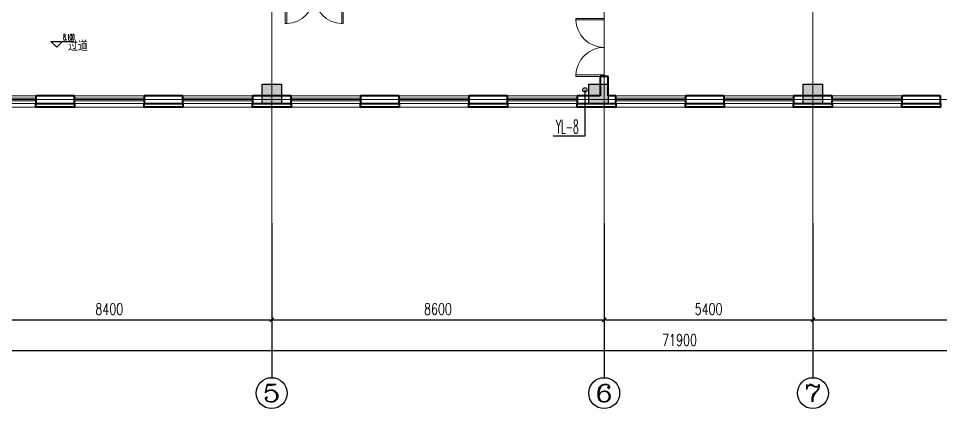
# Model space of a CAD drawing. Extents: x 1031190 to 1725648, y 733081 to 1571294.
# Drawn here: x 1312038 to 1335888, y 975139 to 985239 of the extents above; entities that cross this region are included whole.
import ezdxf
from ezdxf.enums import TextEntityAlignment as Align

# ---------------------------------------------------------------- set-up
doc = ezdxf.new("R2010")
doc.units = 0
doc.header["$LTSCALE"] = 1000
doc.header["$MEASUREMENT"] = 0
doc.linetypes.add('ACAD_ISO10W100', pattern=[18.5, 12, -3, 0.5, -3])
doc.linetypes.add('DOTE', pattern=[2.42, 2, -0.2, 0.02, -0.2])
for name, color, linetype in [('AXIS', 3, 'Continuous'), ('AXIS_TEXT', 4, 'Continuous'), ('C-AXIS(轴号)', 3, 'Continuous'), ('C-AXIS-T(字)', 7, 'Continuous'), ('DIM_ELEV', 3, 'Continuous'), ('DIM_雨水', 3, 'Continuous'), ('PUB_TEXT', 4, 'Continuous'), ('S-COLU-HATCH', 30, 'Continuous'), ('S-COLU-LINE1', 6, 'Continuous'), ('VPIPE-雨水', 4, 'Y')]:
    doc.layers.add(name, color=color, linetype=linetype)
for name, color, linetype, lineweight in [('DOTE', 19, 'DOTE', 9), ('WALL', 9, 'Continuous', 40), ('WINDOW', 8, 'Continuous', 15), ('平面-看线', 45, 'Continuous', 15)]:
    doc.layers.add(name, color=color, linetype=linetype, lineweight=lineweight)
doc.styles.add('_TCH_AXIS', font='COMPLEX', dxfattribs={"bigfont": 'GBCBIG'})
doc.styles.add('_TCH_DIM', font='SIMPLEX.shx', dxfattribs={"width": 0.6, "oblique": 10, "bigfont": 'hztxt.shx'})
doc.styles.add('_TCH_DIM_T3', font='SIMPLEX', dxfattribs={"width": 0.705882, "bigfont": 'GBCBIG'})
doc.styles.add('_TWT_SERIAL', font='simplex.shx', dxfattribs={"width": 0.6, "oblique": 10, "height": 3.5, "bigfont": 'aadri.shx'})
doc.styles.add('COMPLEX', font='COMPLEX')
doc.styles.get("Standard").update_dxf_attribs({"font": 'gbenor.shx', "bigfont": 'gbcbig.shx'})
doc.linetypes.add('Y', pattern='A,2,-0.2,["Y",Standard,S=0.4,R=0,X=-0.1,Y=-0.115],-0.35', length=2.55)
doc.dimstyles.new('_TCH_ARCH&&100', dxfattribs={"dimtxt": 297.5, "dimasz": 100, "dimexe": 250, "dimexo": 300, "dimgap": 126.25, "dimtad": 1, "dimdec": 0, "dimzin": 0, "dimdsep": 46, "dimtxsty": '_TCH_DIM_T3', "dimblk": 'ARCHTICK', "dimcen": 0.09, "dimclrt": 7, "dimazin": 2, "dimtfac": 1, "dimtdec": 0, "dimtix": 1, "dimtmove": 2, "dimatfit": 3, "dimfxl": 0, "dimtolj": 1, "dimtzin": 0, "dimarcsym": 0})

# ---------------------------------------------------------------- blocks, each defined once
blk = doc.blocks.new('rewerwer')
at = {"layer": 'S-COLU-HATCH'}
h = blk.add_hatch(color=8, dxfattribs=at)
h.dxf.hatch_style = 1
h.paths.add_polyline_path([(1318338, 1137956), (1318838, 1137956), (1318838, 1137456), (1318338, 1137456)])
h = blk.add_hatch(color=8, dxfattribs=at)
h.dxf.hatch_style = 1
h.paths.add_polyline_path([(1326788, 1137956), (1327288, 1137956), (1327288, 1137456), (1326788, 1137456)])
h = blk.add_hatch(color=8, dxfattribs=at)
h.dxf.hatch_style = 1
h.paths.add_polyline_path([(1332338, 1137956), (1332838, 1137956), (1332838, 1137456), (1332338, 1137456)])
at = {"layer": 'S-COLU-LINE1', "color": 8}
for points in [[(1318338, 1137956), (1318838, 1137956), (1318838, 1137456), (1318338, 1137456)], [(1326788, 1137956), (1327288, 1137956), (1327288, 1137456), (1326788, 1137456)], [(1332338, 1137956), (1332838, 1137956), (1332838, 1137456), (1332338, 1137456)]]:
    blk.add_lwpolyline(points, close=True, dxfattribs=at)
blk = doc.blocks.new('_ArchTick')
at = {"color": 0, "linetype": 'ByBlock', "const_width": 0.4}
blk.add_lwpolyline([(-0.5, -0.5), (0.5, 0.5)], dxfattribs=at)
blk = doc.blocks.new('*D185')
at = {"layer": 'AXIS', "color": 0, "lineweight": -2}
for p, q in [((1293188, 979639), (1293188, 976389)), ((1365088, 979639), (1365088, 976389)), ((1293188, 976639), (1365088, 976639))]:
    blk.add_line(p, q, dxfattribs=at)
at = {"layer": 'Defpoints', "color": 0}
for p in [(1293188, 979939), (1365088, 979939), (1365088, 976639)]:
    blk.add_point(p, dxfattribs=at)
at = {"layer": 'AXIS', "color": 0, "lineweight": -2, "xscale": 100, "yscale": 100, "zscale": 100, "rotation": 180}
blk.add_blockref('_ArchTick', (1293188, 976639), dxfattribs=at)
at = {"layer": 'AXIS', "color": 0, "lineweight": -2, "xscale": 100, "yscale": 100, "zscale": 100}
blk.add_blockref('_ArchTick', (1365088, 976639), dxfattribs=at)
at = {"layer": 'AXIS', "color": 7, "insert": (1329138, 976914), "char_height": 297.5, "attachment_point": 5, "style": '_TCH_DIM_T3'}
blk.add_mtext('\\A1;71900', dxfattribs=at)
blk = doc.blocks.new('*D189')
at = {"layer": 'AXIS', "color": 0, "lineweight": -2}
for p, q in [((1310188, 979639), (1310188, 977189)), ((1318588, 979639), (1318588, 977189)), ((1310188, 977439), (1318588, 977439))]:
    blk.add_line(p, q, dxfattribs=at)
at = {"layer": 'Defpoints', "color": 0}
for p in [(1310188, 979939), (1318588, 979939), (1318588, 977439)]:
    blk.add_point(p, dxfattribs=at)
at = {"layer": 'AXIS', "color": 0, "lineweight": -2, "xscale": 100, "yscale": 100, "zscale": 100, "rotation": 180}
blk.add_blockref('_ArchTick', (1310188, 977439), dxfattribs=at)
at = {"layer": 'AXIS', "color": 0, "lineweight": -2, "xscale": 100, "yscale": 100, "zscale": 100}
blk.add_blockref('_ArchTick', (1318588, 977439), dxfattribs=at)
at = {"layer": 'AXIS', "color": 7, "insert": (1314388, 977714), "char_height": 297.5, "attachment_point": 5, "style": '_TCH_DIM_T3'}
blk.add_mtext('\\A1;8400', dxfattribs=at)
blk = doc.blocks.new('*D190')
at = {"layer": 'AXIS', "color": 0, "lineweight": -2}
for p, q in [((1318588, 979639), (1318588, 977189)), ((1327188, 979639), (1327188, 977189)), ((1318588, 977439), (1327188, 977439))]:
    blk.add_line(p, q, dxfattribs=at)
at = {"layer": 'Defpoints', "color": 0}
for p in [(1318588, 979939), (1327188, 979939), (1327188, 977439)]:
    blk.add_point(p, dxfattribs=at)
at = {"layer": 'AXIS', "color": 0, "lineweight": -2, "xscale": 100, "yscale": 100, "zscale": 100, "rotation": 180}
blk.add_blockref('_ArchTick', (1318588, 977439), dxfattribs=at)
at = {"layer": 'AXIS', "color": 0, "lineweight": -2, "xscale": 100, "yscale": 100, "zscale": 100}
blk.add_blockref('_ArchTick', (1327188, 977439), dxfattribs=at)
at = {"layer": 'AXIS', "color": 7, "insert": (1322888, 977714), "char_height": 297.5, "attachment_point": 5, "style": '_TCH_DIM_T3'}
blk.add_mtext('\\A1;8600', dxfattribs=at)
blk = doc.blocks.new('*D191')
at = {"layer": 'AXIS', "color": 0, "lineweight": -2}
for p, q in [((1327188, 979639), (1327188, 977189)), ((1332588, 979639), (1332588, 977189)), ((1327188, 977439), (1332588, 977439))]:
    blk.add_line(p, q, dxfattribs=at)
at = {"layer": 'Defpoints', "color": 0}
for p in [(1327188, 979939), (1332588, 979939), (1332588, 977439)]:
    blk.add_point(p, dxfattribs=at)
at = {"layer": 'AXIS', "color": 0, "lineweight": -2, "xscale": 100, "yscale": 100, "zscale": 100, "rotation": 180}
blk.add_blockref('_ArchTick', (1327188, 977439), dxfattribs=at)
at = {"layer": 'AXIS', "color": 0, "lineweight": -2, "xscale": 100, "yscale": 100, "zscale": 100}
blk.add_blockref('_ArchTick', (1332588, 977439), dxfattribs=at)
at = {"layer": 'AXIS', "color": 7, "insert": (1329888, 977714), "char_height": 297.5, "attachment_point": 5, "style": '_TCH_DIM_T3'}
blk.add_mtext('\\A1;5400', dxfattribs=at)
blk = doc.blocks.new('*D192')
at = {"layer": 'AXIS', "color": 0, "lineweight": -2}
for p, q in [((1332588, 979639), (1332588, 977189)), ((1340388, 979639), (1340388, 977189)), ((1332588, 977439), (1340388, 977439))]:
    blk.add_line(p, q, dxfattribs=at)
at = {"layer": 'Defpoints', "color": 0}
for p in [(1332588, 979939), (1340388, 979939), (1340388, 977439)]:
    blk.add_point(p, dxfattribs=at)
at = {"layer": 'AXIS', "color": 0, "lineweight": -2, "xscale": 100, "yscale": 100, "zscale": 100, "rotation": 180}
blk.add_blockref('_ArchTick', (1332588, 977439), dxfattribs=at)
at = {"layer": 'AXIS', "color": 0, "lineweight": -2, "xscale": 100, "yscale": 100, "zscale": 100}
blk.add_blockref('_ArchTick', (1340388, 977439), dxfattribs=at)
at = {"layer": 'AXIS', "color": 7, "insert": (1336488, 977714), "char_height": 297.5, "attachment_point": 5, "style": '_TCH_DIM_T3'}
blk.add_mtext('\\A1;7800', dxfattribs=at)
blk = doc.blocks.new('$DorLib2D$00000002')
for p, q in [((-0.5, 0), (-0.5, 0.4875)), ((-0.475, 0.4875), (-0.5, 0.4875)), ((-0.475, 0), (-0.475, 0.4875)), ((0.475, 0), (0.475, 0.4875)), ((0.475, 0.4875), (0.5, 0.4875)), ((0.5, 0), (0.5, 0.4875)), ((-0.5, 0), (-0.475, 0)), ((0.5, 0), (0.475, 0))]:
    blk.add_line(p, q)
at = {"lineweight": 13}
for centre, start, end in [((-0.4875, 0), 0, 88.53072), ((0.4875, 0), 91.46928, 180)]:
    blk.add_arc(centre, 0.4875, start, end, dxfattribs=at)
blk = doc.blocks.new('$WINLIB2D$00000001')
at = {"color": 0}
for points in [[(-0.5, 0.5), (-0.5, -0.5)], [(-0.5, 0.5), (0.5, 0.5)], [(0.5, -0.5), (0.5, 0.5)], [(0.5, 0.167), (-0.5, 0.167)], [(0.5, -0.167), (-0.5, -0.167)], [(-0.5, -0.5), (0.5, -0.5)]]:
    blk.add_lwpolyline(points, dxfattribs=at)
blk = doc.blocks.new('_AXISO')
blk.add_circle((0, 0), 0.5)
at = {"layer": 'AXIS_TEXT', "style": 'COMPLEX', "width": 1.041667}
blk.add_attdef('A', text='', height=0.56, dxfattribs=at).set_placement((-0.25, -0.28), (0.25, -0.28), align=Align.FIT)

msp = doc.modelspace()

# ---------------------------------------------------------------- linework, layer by layer
at = {"layer": 'C-AXIS(轴号)'}
for p, q in [((1318587.7, 979939.4), (1318587.7, 975939.4)), ((1327187.7, 979939.4), (1327187.7, 975939.4)), ((1332587.7, 979939.4), (1332587.7, 975939.4))]:
    msp.add_line(p, q, dxfattribs=at)
at = {"layer": 'DIM_ELEV', "color": 8}
for p, q in [((1313029.7, 984495.8), (1312879.7, 984645.8)), ((1312879.7, 984645.8), (1313464.3, 984645.8)), ((1313029.7, 984495.8), (1313179.7, 984645.8))]:
    msp.add_line(p, q, dxfattribs=at)
at = {"layer": 'DIM_雨水'}
for p, q in [((1326687.7, 983389.4), (1326687.7, 982190.5)), ((1326687.7, 982190.5), (1325872.1, 982190.5))]:
    msp.add_line(p, q, dxfattribs=at)
at = {"layer": 'DOTE', "linetype": 'ACAD_ISO10W100', "ltscale": 100}
for p, q in [((1318587.7, 1000639.4), (1318587.7, 979939.4)), ((1327187.7, 1000639.4), (1327187.7, 979939.4)), ((1332587.7, 1000639.4), (1332587.7, 979939.4)), ((1291011.4, 983139.4), (1368287.7, 983139.4))]:
    msp.add_line(p, q, dxfattribs=at)
at = {"layer": 'VPIPE-雨水'}
msp.add_circle((1326687.7, 983389.4), 55, dxfattribs=at)
at = {"layer": 'WALL', "color": 8}
for p, q in [((1327287.7, 983739.4), (1327087.7, 983739.4)), ((1327087.7, 983739.4), (1327087.7, 983239.4)), ((1327287.7, 983239.4), (1327287.7, 983739.4)), ((1313487.9, 983239.4), (1312487.7, 983239.4)), ((1312487.7, 983239.4), (1312487.7, 983039.4)), ((1313487.9, 983039.4), (1313487.9, 983239.4)), ((1316287.9, 983239.4), (1315287.9, 983239.4)), ((1315287.9, 983239.4), (1315287.9, 983039.4)), ((1316287.9, 983039.4), (1316287.9, 983239.4)), ((1319087.7, 983239.4), (1318087.9, 983239.4)), ((1318087.9, 983239.4), (1318087.9, 983039.4)), ((1319087.7, 983039.4), (1319087.7, 983239.4)), ((1321887.7, 983239.4), (1320887.7, 983239.4)), ((1320887.7, 983239.4), (1320887.7, 983039.4)), ((1321887.7, 983039.4), (1321887.7, 983239.4)), ((1324687.7, 983239.4), (1323687.7, 983239.4)), ((1323687.7, 983239.4), (1323687.7, 983039.4)), ((1324687.7, 983039.4), (1324687.7, 983239.4)), ((1327087.7, 983239.4), (1326487.7, 983239.4)), ((1326487.7, 983239.4), (1326487.7, 983039.4)), ((1327487.7, 983239.4), (1327287.7, 983239.4)), ((1327487.7, 983039.4), (1327487.7, 983239.4)), ((1330287.7, 983239.4), (1329287.7, 983239.4)), ((1329287.7, 983239.4), (1329287.7, 983039.4)), ((1330287.7, 983039.4), (1330287.7, 983239.4)), ((1333087.7, 983239.4), (1332087.7, 983239.4)), ((1332087.7, 983239.4), (1332087.7, 983039.4)), ((1333087.7, 983039.4), (1333087.7, 983239.4)), ((1335887.7, 983239.4), (1334887.7, 983239.4)), ((1334887.7, 983239.4), (1334887.7, 983039.4)), ((1335887.7, 983039.4), (1335887.7, 983239.4)), ((1312487.7, 983039.4), (1313487.9, 983039.4)), ((1315287.9, 983039.4), (1316287.9, 983039.4)), ((1318087.9, 983039.4), (1319087.7, 983039.4)), ((1320887.7, 983039.4), (1321887.7, 983039.4)), ((1323687.7, 983039.4), (1324687.7, 983039.4)), ((1326487.7, 983039.4), (1327187.7, 983039.4)), ((1327187.7, 983039.4), (1327487.7, 983039.4)), ((1329287.7, 983039.4), (1330287.7, 983039.4)), ((1332087.7, 983039.4), (1333087.7, 983039.4)), ((1334887.7, 983039.4), (1335887.7, 983039.4))]:
    msp.add_line(p, q, dxfattribs=at)
for points in [[(1313487.3, 983039.4), (1313487.3, 982939.4), (1312487.3, 982939.4), (1312487.3, 983039.4)], [(1316287.7, 983039.4), (1316287.7, 982939.4), (1315287.7, 982939.4), (1315287.7, 983039.4)], [(1319087.7, 983039.4), (1319087.7, 982939.4), (1318087.7, 982939.4), (1318087.7, 983039.4)], [(1321887.7, 983039.4), (1321887.7, 982939.4), (1320887.7, 982939.4), (1320887.7, 983039.4)], [(1324687.7, 983039.4), (1324687.7, 982939.4), (1323687.7, 982939.4), (1323687.7, 983039.4)], [(1327487.7, 983039.4), (1327487.7, 982939.4), (1326487.7, 982939.4), (1326487.7, 983039.4)], [(1330287.7, 983039.4), (1330287.7, 982939.4), (1329287.7, 982939.4), (1329287.7, 983039.4)], [(1333087.7, 983039.4), (1333087.7, 982939.4), (1332087.7, 982939.4), (1332087.7, 983039.4)], [(1335887.7, 983039.4), (1335887.7, 982939.4), (1334887.7, 982939.4), (1334887.7, 983039.4)]]:
    msp.add_lwpolyline(points, dxfattribs=at)
at = {"layer": '平面-看线', "color": 8}
for points in [[(1310687.3, 982939.4), (1312487.3, 982939.4)], [(1313487.7, 982939.4), (1315287.7, 982939.4)], [(1316287.7, 982939.4), (1318087.7, 982939.4)], [(1319087.7, 982939.4), (1320887.7, 982939.4)], [(1321887.7, 982939.4), (1323687.7, 982939.4)], [(1324687.7, 982939.4), (1326487.7, 982939.4)], [(1327487.7, 982939.4), (1329287.7, 982939.4)], [(1330287.7, 982939.4), (1332087.7, 982939.4)], [(1333087.7, 982939.4), (1334887.7, 982939.4)]]:
    msp.add_lwpolyline(points, dxfattribs=at)

# ---------------------------------------------------------------- block references
at = {"layer": 'C-AXIS(轴号)'}
ref = msp.add_blockref('_AXISO', (1318587.7, 975539.4), dxfattribs=dict(at, xscale=800, yscale=800, zscale=800))
ref.add_attrib('A', '5', dxfattribs={"layer": 'C-AXIS-T(字)', "height": 452.5, "style": '_TCH_AXIS', "width": 1.5}).set_placement((1318361.4, 975313.1), (1318814, 975313.1), align=Align.FIT)
ref = msp.add_blockref('_AXISO', (1327187.7, 975539.4), dxfattribs=dict(at, xscale=800, yscale=800, zscale=800))
ref.add_attrib('A', '6', dxfattribs={"layer": 'C-AXIS-T(字)', "height": 452.5, "style": '_TCH_AXIS', "width": 1.5}).set_placement((1326961.4, 975313.1), (1327414, 975313.1), align=Align.FIT)
ref = msp.add_blockref('_AXISO', (1332587.7, 975539.4), dxfattribs=dict(at, xscale=800, yscale=800, zscale=800))
ref.add_attrib('A', '7', dxfattribs={"layer": 'C-AXIS-T(字)', "height": 452.5, "style": '_TCH_AXIS', "width": 1.5}).set_placement((1332361.4, 975313.1), (1332814, 975313.1), align=Align.FIT)
at = {"layer": 'S-COLU-LINE1', "color": 8}
msp.add_blockref('rewerwer', (0, -154416.7), dxfattribs=at)
at = {"layer": 'WINDOW'}
for name, p, xscale, yscale, zscale, rotation in [('$DorLib2D$00000002', (1319687.7, 985839.4), 1500, -1500, 1500, 359.9999999999115), ('$DorLib2D$00000002', (1327187.7, 984489.4), -1500, -1500, -1500, 270.0000000000563), ('$WINLIB2D$00000001', (1311587.7, 983139.4), 1800, -200, 1800, 179.9999999999983), ('$WINLIB2D$00000001', (1314387.9, 983139.4), 1800, -200, 1800, 179.9999999999983), ('$WINLIB2D$00000001', (1317187.9, 983139.4), 1800, -200, 1800, 179.9999999999983), ('$WINLIB2D$00000001', (1319987.7, 983139.4), 1800, -200, 1800, 179.9999999999983), ('$WINLIB2D$00000001', (1322787.7, 983139.4), 1800, -200, 1800, 179.9999999999983), ('$WINLIB2D$00000001', (1325587.7, 983139.4), 1800, -200, 1800, 179.9999999999983), ('$WINLIB2D$00000001', (1328387.7, 983139.4), -1800, -200, -1800, 179.9999999999972), ('$WINLIB2D$00000001', (1331187.7, 983139.4), -1800, -200, -1800, 179.9999999999972), ('$WINLIB2D$00000001', (1333987.7, 983139.4), -1800, -200, -1800, 179.9999999999972)]:
    msp.add_blockref(name, p, dxfattribs=dict(at, xscale=xscale, yscale=yscale, zscale=zscale, rotation=rotation))

# ---------------------------------------------------------------- texts
at = {"layer": 'DIM_ELEV', "color": 8, "style": '_TCH_DIM', "width": 0.423529}
msp.add_text('8.100', height=148.75, dxfattribs=at).set_placement((1313196.1, 984680.8))
at = {"layer": 'DIM_雨水', "color": 7, "style": '_TWT_SERIAL', "width": 0.48}
msp.add_text('YL-8', height=350, dxfattribs=at).set_placement((1325942.1, 982260.5))
at = {"layer": 'PUB_TEXT', "color": 8}
msp.add_text('过道', height=270.07, dxfattribs=at).set_placement((1313320.4, 984394.4))

# ---------------------------------------------------------------- dimensions: what is measured, and where the dimension line sits
at = {"layer": 'AXIS'}
for p1, p2, distance, picture, middle in [((1293187.7, 979939.4), (1365087.7, 979939.4), -3300, '*D185', (1329137.7, 976914.4)), ((1310187.7, 979939.4), (1318587.7, 979939.4), -2500, '*D189', (1314387.7, 977714.4)), ((1318587.7, 979939.4), (1327187.7, 979939.4), -2500, '*D190', (1322887.7, 977714.4)), ((1327187.7, 979939.4), (1332587.7, 979939.4), -2500, '*D191', (1329887.7, 977714.4)), ((1332587.7, 979939.4), (1340387.7, 979939.4), -2500, '*D192', (1336487.7, 977714.4))]:
    dim = msp.add_aligned_dim(p1=p1, p2=p2, distance=distance, dimstyle='_TCH_ARCH&&100', dxfattribs=at)
    dim.commit()
    dim.dimension.update_dxf_attribs({"geometry": picture, "text_midpoint": middle})

doc.saveas('drawing.dxf')
